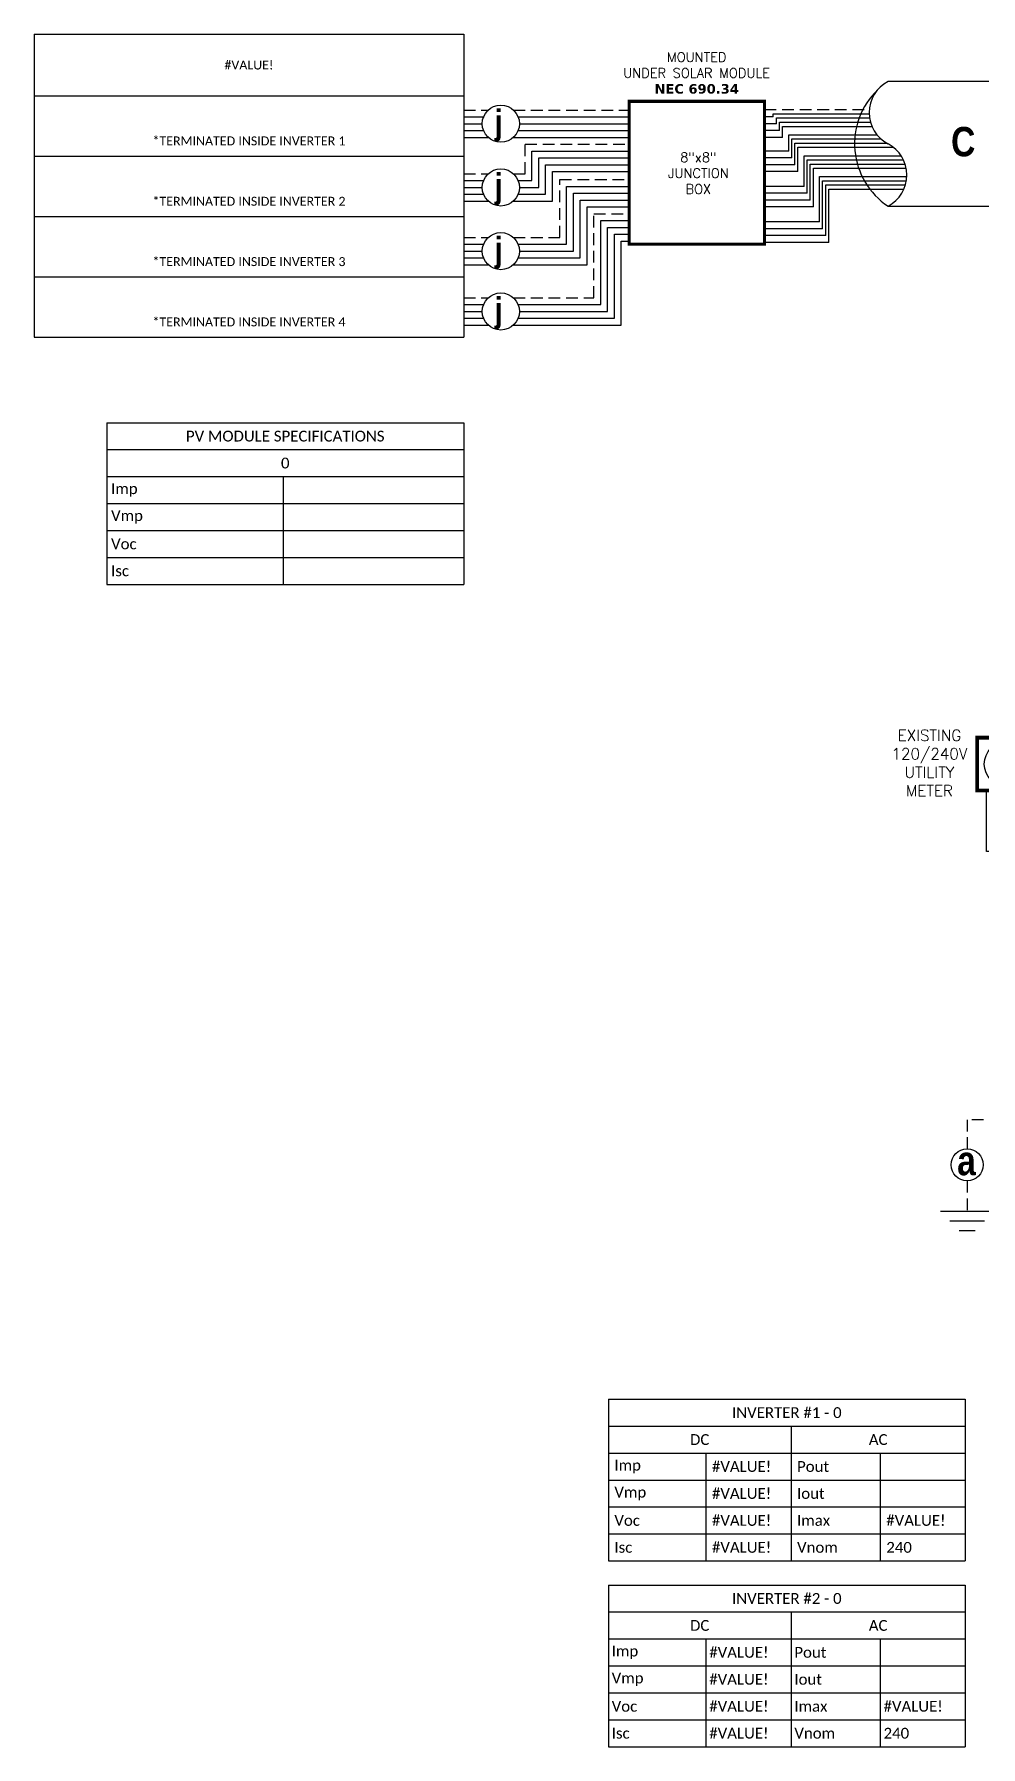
# Model space of a CAD drawing. Header units: feet. Extents: x 8922 to 9730, y 16038 to 16590.
# Drawn here: x 8922 to 9225, y 16038 to 16585 of the extents above; entities that cross this region are included whole.
import ezdxf

# ---------------------------------------------------------------- set-up
doc = ezdxf.new("R2010")
doc.units = ezdxf.units.FT
doc.header["$MEASUREMENT"] = 0
doc.linetypes.add('HIDDEN', pattern=[0.375, 0.25, -0.125])
doc.styles.add('ONE LINE TXT', font='techb___.ttf')
doc.styles.get("Standard").update_dxf_attribs({"font": 'simplex.shx'})

# ---------------------------------------------------------------- blocks, each defined once
blk = doc.blocks.new('*T12')
at = {"color": 9, "linetype": 'ByBlock', "lineweight": 30, "true_color": 0xa7bfde, "transparency": 16777216}
blk.add_line((0, 0), (137.39, 0), dxfattribs=at)
at = {"color": 0, "linetype": 'ByBlock', "lineweight": -2, "transparency": 16777216}
for p, q in [((0, 0), (0, -96.87)), ((137.39, 0), (137.39, -96.87)), ((0, -19.69), (137.39, -19.69)), ((0, -39.01), (137.39, -39.01)), ((0, -58.3), (137.39, -58.3)), ((0, -77.59), (137.39, -77.59)), ((0, -96.87), (137.39, -96.87))]:
    blk.add_line(p, q, dxfattribs=at)
at = {"color": 0, "transparency": 16777216, "char_height": 2.8603, "width": 130.5638, "attachment_point": 5}
for s, insert in [('{\\fCalibri|b0|i0|c0;#VALUE!', (68.69, -9.85)), ('{\\fCalibri|b0|i0|c0;^J^J*TERMINATED INSIDE INVERTER 1', (68.69, -29.35)), ('{\\fCalibri|b0|i0|c0;^J^J*TERMINATED INSIDE INVERTER 2', (68.69, -48.65)), ('{\\fCalibri|b0|i0|c0;^J^J*TERMINATED INSIDE INVERTER 3', (68.69, -67.94)), ('{\\fCalibri|b0|i0|c0;^J^J*TERMINATED INSIDE INVERTER 4', (68.69, -87.23))]:
    blk.add_mtext(s, dxfattribs=dict(at, insert=insert))
blk = doc.blocks.new('lineTapPanel')
at = {"linetype": 'Continuous'}
h = blk.add_hatch(color=254, dxfattribs=at)
h.dxf.hatch_style = 1
edge = h.paths.add_edge_path()
edge.add_arc((-38.44, 98.34), 1.11, 0, 360)
h = blk.add_hatch(color=254, dxfattribs=at)
h.dxf.hatch_style = 1
edge = h.paths.add_edge_path()
edge.add_arc((-42.47, 94.51), 1.11, 0, 360)
h = blk.add_hatch(color=1, dxfattribs=at)
h.dxf.hatch_style = 1
edge = h.paths.add_edge_path()
edge.add_arc((-42.47, 86.8), 0.291, 0, 360)
h = blk.add_hatch(color=1, dxfattribs=at)
h.dxf.hatch_style = 1
edge = h.paths.add_edge_path()
edge.add_arc((-38.44, 86.8), 0.291, 0, 360)
h = blk.add_hatch(color=1, dxfattribs=at)
h.dxf.hatch_style = 1
edge = h.paths.add_edge_path()
edge.add_arc((-42.47, 77.16), 0.291, 0, 360)
h = blk.add_hatch(color=1, dxfattribs=at)
h.dxf.hatch_style = 1
edge = h.paths.add_edge_path()
edge.add_arc((-38.44, 77.16), 0.291, 0, 360)
h = blk.add_hatch(color=1, dxfattribs=at)
h.dxf.hatch_style = 1
edge = h.paths.add_edge_path()
edge.add_arc((-38.44, 71.16), 0.528, 0, 360)
h = blk.add_hatch(color=1, dxfattribs=at)
h.dxf.hatch_style = 1
edge = h.paths.add_edge_path()
edge.add_arc((-42.47, 67.78), 0.528, 0, 360)
h = blk.add_hatch(color=1, dxfattribs=at)
h.dxf.hatch_style = 1
edge = h.paths.add_edge_path()
edge.add_arc((-38.44, 61.76), 0.528, 0, 360)
h = blk.add_hatch(color=1, dxfattribs=at)
h.dxf.hatch_style = 1
edge = h.paths.add_edge_path()
edge.add_arc((-42.47, 58.38), 0.528, 0, 360)
h = blk.add_hatch(color=1, dxfattribs=at)
h.dxf.hatch_style = 1
edge = h.paths.add_edge_path()
edge.add_arc((-42.47, 48.98), 0.528, 0, 360)
h = blk.add_hatch(color=1, dxfattribs=at)
h.dxf.hatch_style = 1
edge = h.paths.add_edge_path()
edge.add_arc((-38.44, 52.36), 0.528, 0, 360)
h = blk.add_hatch(color=1, dxfattribs=at)
h.dxf.hatch_style = 1
edge = h.paths.add_edge_path()
edge.add_arc((-42.47, 39.58), 0.528, 0, 360)
h = blk.add_hatch(color=1, dxfattribs=at)
h.dxf.hatch_style = 1
edge = h.paths.add_edge_path()
edge.add_arc((-38.44, 42.95), 0.528, 0, 360)
h = blk.add_hatch(color=1, dxfattribs=at)
h.dxf.hatch_style = 1
edge = h.paths.add_edge_path()
edge.add_arc((-38.44, 33.55), 0.528, 0, 360)
h = blk.add_hatch(color=1, dxfattribs=at)
h.dxf.hatch_style = 1
edge = h.paths.add_edge_path()
edge.add_arc((-42.47, 30.17), 0.528, 0, 360)
at = {"color": 155, "true_color": 0x647190}
blk.add_line((-80.92, 126.59), (0, 126.59), dxfattribs=at)
at = {"color": 253, "linetype": 'Continuous'}
for p, q in [((-100.73, 90.2), (-100.73, 109.7)), ((-76.04, 90.2), (-100.73, 90.2)), ((-76.04, 90.2), (-76.04, 22.16)), ((-76.04, 22.16), (-27.25, 22.16)), ((-27.25, 22.16), (-27.25, 17.57)), ((-27.25, 17.57), (-29.89, 17.57)), ((-11.01, 0.16), (-29.89, 0.16)), ((0, 3), (-11.01, 3)), ((-11.01, 3), (-11.01, 0.16))]:
    blk.add_line(p, q, dxfattribs=at)
at = {"color": 10, "linetype": 'Continuous'}
for p, q in [((-94.24, 94.51), (-94.24, 109.7)), ((-43.58, 94.51), (-94.24, 94.51)), ((-42.47, 87.09), (-42.47, 93.4)), ((-41.36, 94.51), (-10.98, 94.51)), ((-10.98, 6), (-10.98, 94.51)), ((-42.47, 30.17), (-42.47, 76.87)), ((-35.88, 67.78), (-45.04, 67.78)), ((-35.88, 58.38), (-45.04, 58.38)), ((-35.88, 48.98), (-45.04, 48.98)), ((-35.88, 39.58), (-45.04, 39.58)), ((-35.88, 30.17), (-45.04, 30.17)), ((0, 6), (-10.98, 6))]:
    blk.add_line(p, q, dxfattribs=at)
at = {"color": 7, "linetype": 'Continuous'}
for p, q in [((-87.75, 98.34), (-87.75, 109.7)), ((-39.56, 98.34), (-87.75, 98.34)), ((-38.44, 87.09), (-38.44, 97.23)), ((-6.96, 9), (-6.96, 98.34)), ((-38.44, 61.76), (-38.44, 76.87)), ((-35.88, 71.16), (-45.04, 71.16)), ((-38.44, 71.16), (-35.88, 71.16)), ((-45.04, 61.76), (-35.88, 61.76)), ((-35.88, 61.76), (-45.04, 61.76)), ((-38.44, 52.36), (-38.44, 61.76)), ((-45.04, 52.36), (-35.88, 52.36)), ((-35.88, 52.36), (-45.04, 52.36)), ((-38.44, 42.95), (-38.44, 52.36)), ((-45.04, 42.95), (-35.88, 42.95)), ((-35.88, 42.95), (-45.04, 42.95)), ((-38.44, 33.55), (-38.44, 42.95)), ((-35.88, 33.55), (-45.04, 33.55))]:
    blk.add_line(p, q, dxfattribs=at)
at = {"lineweight": 50}
blk.add_line((-80.92, 106.95), (0, 106.95), dxfattribs=at)
at = {"color": 7}
for p, q in [((-6.96, 98.34), (-37.33, 98.34)), ((0, 9), (-6.96, 9))]:
    blk.add_line(p, q, dxfattribs=at)
at = {"color": 1, "linetype": 'Continuous'}
for p, q in [((-51.03, -2.51), (-51.03, 20.23)), ((-46.49, 20.23), (-51.03, 20.23)), ((-46.49, 20.23), (-46.49, -2.51)), ((-34.43, -2.43), (-34.43, 20.16)), ((-29.89, 20.16), (-34.43, 20.16)), ((-29.89, 20.16), (-29.89, -2.43)), ((-46.49, -2.51), (-51.03, -2.51)), ((-29.89, -2.43), (-34.43, -2.43))]:
    blk.add_line(p, q, dxfattribs=at)
at = {"color": 4, "linetype": 'Continuous'}
for p, q in [((-47.97, 18.28), (-49.55, 16.71)), ((-31.37, 18.35), (-32.94, 16.78)), ((-47.97, 13.93), (-49.55, 12.36)), ((-31.37, 14), (-32.94, 12.43)), ((-47.97, 9.58), (-49.55, 8.01)), ((-31.37, 9.65), (-32.94, 8.08)), ((-47.97, 5.23), (-49.55, 3.66)), ((-47.97, 0.88), (-49.55, -0.69)), ((-31.37, 5.3), (-32.94, 3.73)), ((-31.37, 0.95), (-32.94, -0.62))]:
    blk.add_line(p, q, dxfattribs=at)
at = {"color": 92, "linetype": 'HIDDEN', "ltscale": 15}
for p, q in [((-51.03, 4.44), (-106.89, 4.44)), ((-106.89, 4.44), (-106.89, -4.87)), ((-75.84, -4.96), (-75.84, 0.09)), ((-75.84, 0.09), (-51.03, 0.09)), ((0, 0), (-6.96, 0)), ((-6.96, -4.96), (-75.84, -4.96)), ((-6.96, 0), (-6.96, -4.96)), ((-106.89, -15.1), (-106.89, -24.84))]:
    blk.add_line(p, q, dxfattribs=at)
at = {"color": 92, "linetype": 'Continuous', "ltscale": 15}
blk.add_line((-34.43, 0.09), (-46.49, 0.09), dxfattribs=at)
at = {"lineweight": 50, "const_width": 1.19}
for points in [[(-103.67, 109.7), (-103.67, 126.59), (-84.82, 126.59), (-84.82, 109.7)], [(-80.92, -9.3), (-80.92, 126.59), (0, 126.59), (0, -9.3)]]:
    blk.add_lwpolyline(points, close=True, dxfattribs=at)
at = {"color": 92, "linetype": 'Continuous', "lineweight": 5, "ltscale": 0.05, "flags": 128}
for points in [[(-45.88, 10.97), (-41.2, 10.97)], [(-43.54, 13.81), (-43.54, 10.97)], [(-42.01, 10.1), (-45.07, 10.1)], [(-42.82, 9.23), (-44.25, 9.23)]]:
    blk.add_lwpolyline(points, dxfattribs=at)
at = {"color": 92, "linetype": 'Continuous', "ltscale": 4, "flags": 128}
for points in [[(-115.37, -24.84), (-98.41, -24.84)], [(-101.35, -27.98), (-112.43, -27.98)], [(-104.29, -31.12), (-109.49, -31.12)]]:
    blk.add_lwpolyline(points, dxfattribs=at)
at = {"linetype": 'Continuous'}
blk.add_circle((-94.24, 118.15), 7.15, dxfattribs=at)
at = {"color": 7, "linetype": 'Continuous'}
for centre, radius in [((-38.44, 98.34), 1.11), ((-38.44, 98.34), 1.11), ((-42.47, 94.51), 1.11), ((-106.89, -9.99), 5.11)]:
    blk.add_circle(centre, radius, dxfattribs=at)
at = {"color": 1, "linetype": 'Continuous'}
for centre, radius in [((-42.47, 86.8), 0.291), ((-38.44, 86.8), 0.291), ((-42.47, 77.16), 0.291), ((-38.44, 77.16), 0.291), ((-38.44, 71.16), 0.528), ((-42.47, 67.78), 0.528), ((-38.44, 61.76), 0.528), ((-42.47, 58.38), 0.528), ((-42.47, 48.98), 0.528), ((-38.44, 52.36), 0.528), ((-42.47, 39.58), 0.528), ((-38.44, 42.95), 0.528), ((-38.44, 33.55), 0.528), ((-42.47, 30.17), 0.528)]:
    blk.add_circle(centre, radius, dxfattribs=at)
at = {"color": 4, "linetype": 'Continuous'}
for centre in [(-48.76, 17.49), (-32.16, 17.57), (-48.76, 13.14), (-32.16, 13.21), (-48.76, 8.79), (-48.76, 4.44), (-32.16, 8.86), (-32.16, 4.51), (-48.76, 0.09), (-32.16, 0.16)]:
    blk.add_circle(centre, 1.11, dxfattribs=at)
at = {"color": 1, "linetype": 'Continuous'}
for centre, radius, start, end in [((-50.14, 81.98), 9.06, 327.8708, 32.1292), ((-46.11, 81.98), 9.06, 327.8708, 32.1292), ((-48.03, 68.62), 3.93, 40.3392, 139.6608), ((-32.88, 68.62), 3.93, 40.3392, 139.6608), ((-48.03, 65.24), 3.93, 40.3392, 139.6608), ((-32.88, 65.24), 3.93, 40.3392, 139.6608), ((-48.03, 59.21), 3.93, 40.3392, 139.6608), ((-32.88, 59.21), 3.93, 40.3392, 139.6608), ((-48.03, 55.84), 3.93, 40.3392, 139.6608), ((-32.88, 55.84), 3.93, 40.3392, 139.6608), ((-48.03, 49.81), 3.93, 40.3392, 139.6608), ((-48.03, 46.43), 3.93, 40.3392, 139.6608), ((-32.88, 49.81), 3.93, 40.3392, 139.6608), ((-32.88, 46.43), 3.93, 40.3392, 139.6608), ((-48.03, 40.41), 3.93, 40.3392, 139.6608), ((-32.88, 40.41), 3.93, 40.3392, 139.6608), ((-48.03, 37.03), 3.93, 40.3392, 139.6608), ((-32.88, 37.03), 3.93, 40.3392, 139.6608), ((-48.03, 31.01), 3.93, 40.3392, 139.6608), ((-32.88, 31.01), 3.93, 40.3392, 139.6608), ((-48.03, 27.63), 3.93, 40.3392, 139.6608), ((-32.88, 27.63), 3.93, 40.3392, 139.6608)]:
    blk.add_arc(centre, radius, start, end, dxfattribs=at)
at = {"color": 253, "linetype": 'Continuous', "style": 'ONE LINE TXT'}
blk.add_text('M', height=9.38, dxfattribs=at).set_placement((-98.8, 113.43))
at = {"color": 4, "linetype": 'Continuous'}
blk.add_text('NEUTRAL', height=1.874, rotation=90, dxfattribs=at).set_placement((-35.08, 4.08))
at = {"color": 1, "attachment_point": 5}
for s, width, gutter_width, heights, insert, char_height in [('EXISTING\\P120/240V UTILITY METER', 0.0523, 7.17, [0], (-118.95, 118.48), 3.5433), ('240V', 0.1481, 0.75, [0], (-72.39, 122.54), 3.658), ('1∅', 0.1481, 0.75, [0], (-5.31, 122.54), 3.658), ('serA MAIN BREAKER\\PserA BUSBAR', 72.4998, 0.75, [0], (-39.75, 113.14), 3.6576), ('EXISTING MAIN BREAKER LOAD CENTER INSULATED LINE TAPS INSTALLED ON MAIN FEEDERS\\P{\\fVerdana|b1|i0|c0|p34;NEC 690.64}', 98.9176, 7.17, [106.42], (-39.63, -25.66), 3.6576)]:
    blk.add_mtext_dynamic_manual_height_columns(s, width=width, gutter_width=gutter_width, heights=heights, dxfattribs=dict(at, insert=insert, char_height=char_height))
at = {"color": 4, "linetype": 'Continuous', "insert": (-46.25, 82.15), "char_height": 1.874, "attachment_point": 5, "rotation": 90}
blk.add_mtext_dynamic_manual_height_columns('2pserA\\PMAIN', width=0.1481, gutter_width=0.75, heights=[0], dxfattribs=at)
at = {"color": 1, "linetype": 'Continuous', "insert": (-110.08, -3.93), "char_height": 9.3833, "attachment_point": 1, "style": 'ONE LINE TXT'}
blk.add_mtext_dynamic_manual_height_columns('{\\W1;\\C256;a}', width=0.1385, gutter_width=2.13, heights=[0], dxfattribs=at)
blk = doc.blocks.new('*U21')
at = {"color": 7}
blk.add_blockref('lineTapPanel', (0, 0), dxfattribs=at)
blk = doc.blocks.new('*T22')
at = {"color": 0, "lineweight": -2, "transparency": 16777216}
for p, q in [((0, 0), (114.19, 0)), ((0, 0), (0, -51.7)), ((114.19, 0), (114.19, -51.7)), ((0, -8.62), (114.19, -8.62)), ((58.43, -8.62), (58.43, -51.7)), ((0, -17.23), (114.19, -17.23)), ((31.22, -17.23), (31.22, -51.7)), ((86.98, -17.23), (86.98, -51.7)), ((0, -25.85), (114.19, -25.85)), ((0, -34.47), (114.19, -34.47)), ((0, -43.08), (114.19, -43.08)), ((0, -51.7), (114.19, -51.7))]:
    blk.add_line(p, q, dxfattribs=at)
at = {"color": 0, "linetype": 'Continuous', "transparency": 16777216, "char_height": 3.4544}
for s, insert, width, attachment_point in [('{\\fCalibri|b0|i0|c0;INVERTER #1 - 0', (57.09, -4.31), 110.3293, 5), ('{\\fCalibri|b0|i0|c0;DC', (29.22, -12.93), 54.5755, 5), ('{\\fCalibri|b0|i0|c0;AC', (86.31, -12.93), 51.8976, 5), ('{\\fCalibri|b0|i0|c0;Imp', (1.93, -21.54), 27.3681, 4), ('{\\fCalibri|b0|i0|c0;#VALUE!', (33.15, -21.54), 23.3513, 4), ('{\\fCalibri|b0|i0|c0;Pout', (60.36, -21.54), 24.6902, 4), ('{\\fCalibri|b0|i0|c0;', (88.91, -21.54), 23.3513, 4), ('{\\fCalibri|b0|i0|c0;Vmp', (1.93, -30.16), 27.3681, 4), ('{\\fCalibri|b0|i0|c0;#VALUE!', (33.15, -30.16), 23.3513, 4), ('{\\fCalibri|b0|i0|c0;Iout', (60.36, -30.16), 24.6902, 4), ('{\\fCalibri|b0|i0|c0;', (88.91, -30.16), 23.3513, 4), ('{\\fCalibri|b0|i0|c0;Voc', (1.93, -38.78), 27.3681, 4), ('{\\fCalibri|b0|i0|c0;#VALUE!', (33.15, -38.78), 23.3513, 4), ('{\\fCalibri|b0|i0|c0;Imax', (60.36, -38.78), 24.6902, 4), ('{\\fCalibri|b0|i0|c0;#VALUE!', (88.91, -38.78), 23.3513, 4), ('{\\fCalibri|b0|i0|c0;Isc', (1.93, -47.39), 27.3681, 4), ('{\\fCalibri|b0|i0|c0;#VALUE!', (33.15, -47.39), 23.3513, 4), ('{\\fCalibri|b0|i0|c0;Vnom', (60.36, -47.39), 24.6902, 4), ('{\\fCalibri|b0|i0|c0;240', (88.91, -47.39), 23.3513, 4)]:
    blk.add_mtext(s, dxfattribs=dict(at, insert=insert, width=width, attachment_point=attachment_point))
blk = doc.blocks.new('*T23')
at = {"color": 0, "lineweight": -2, "transparency": 16777216}
for p, q in [((0, 0), (114.19, 0)), ((0, 0), (0, -51.7)), ((114.19, 0), (114.19, -51.7)), ((0, -8.62), (114.19, -8.62)), ((58.43, -8.62), (58.43, -51.7)), ((0, -17.23), (114.19, -17.23)), ((31.22, -17.23), (31.22, -51.7)), ((86.98, -17.23), (86.98, -51.7)), ((0, -25.85), (114.19, -25.85)), ((0, -34.47), (114.19, -34.47)), ((0, -43.08), (114.19, -43.08)), ((0, -51.7), (114.19, -51.7))]:
    blk.add_line(p, q, dxfattribs=at)
at = {"color": 0, "linetype": 'Continuous', "transparency": 16777216, "char_height": 3.4544}
for s, insert, width, attachment_point in [('{\\fCalibri|b0|i0|c0;INVERTER #2 - 0', (57.09, -4.31), 112.0547, 5), ('{\\fCalibri|b0|i0|c0;DC', (29.22, -12.93), 56.3009, 5), ('{\\fCalibri|b0|i0|c0;AC', (86.31, -12.93), 53.623, 5), ('{\\fCalibri|b0|i0|c0;Imp', (1.07, -21.54), 29.0935, 4), ('{\\fCalibri|b0|i0|c0;#VALUE!', (32.29, -21.54), 25.0767, 4), ('{\\fCalibri|b0|i0|c0;Pout', (59.5, -21.54), 26.4156, 4), ('{\\fCalibri|b0|i0|c0;', (88.04, -21.54), 25.0767, 4), ('{\\fCalibri|b0|i0|c0;Vmp', (1.07, -30.16), 29.0935, 4), ('{\\fCalibri|b0|i0|c0;#VALUE!', (32.29, -30.16), 25.0767, 4), ('{\\fCalibri|b0|i0|c0;Iout', (59.5, -30.16), 26.4156, 4), ('{\\fCalibri|b0|i0|c0;', (88.04, -30.16), 25.0767, 4), ('{\\fCalibri|b0|i0|c0;Voc', (1.07, -38.78), 29.0935, 4), ('{\\fCalibri|b0|i0|c0;#VALUE!', (32.29, -38.78), 25.0767, 4), ('{\\fCalibri|b0|i0|c0;Imax', (59.5, -38.78), 26.4156, 4), ('{\\fCalibri|b0|i0|c0;#VALUE!', (88.04, -38.78), 25.0767, 4), ('{\\fCalibri|b0|i0|c0;Isc', (1.07, -47.39), 29.0935, 4), ('{\\fCalibri|b0|i0|c0;#VALUE!', (32.29, -47.39), 25.0767, 4), ('{\\fCalibri|b0|i0|c0;Vnom', (59.5, -47.39), 26.4156, 4), ('{\\fCalibri|b0|i0|c0;240', (88.04, -47.39), 25.0767, 4)]:
    blk.add_mtext(s, dxfattribs=dict(at, insert=insert, width=width, attachment_point=attachment_point))
blk = doc.blocks.new('*T25')
at = {"color": 0, "lineweight": -2, "transparency": 16777216}
for p, q in [((0, 0), (114.19, 0)), ((0, 0), (0, -51.69)), ((114.19, 0), (114.19, -51.69)), ((0, -8.62), (114.19, -8.62)), ((0, -17.23), (114.19, -17.23)), ((56.41, -17.23), (56.41, -51.69)), ((0, -25.85), (114.19, -25.85)), ((0, -34.46), (114.19, -34.46)), ((0, -43.08), (114.19, -43.08)), ((0, -51.69), (114.19, -51.69))]:
    blk.add_line(p, q, dxfattribs=at)
at = {"color": 0, "linetype": 'Continuous', "transparency": 16777216, "char_height": 3.4544}
for s, insert, width, attachment_point in [('{\\fCalibri|b0|i0|c0;PV MODULE SPECIFICATIONS', (57.09, -4.31), 111.433, 5), ('{\\fCalibri|b0|i0|c0;0', (57.09, -12.92), 111.433, 5), ('{\\fCalibri|b0|i0|c0;Imp', (1.38, -21.54), 53.6551, 4), ('{\\fCalibri|b0|i0|c0;', (57.78, -21.54), 55.0254, 4), ('{\\fCalibri|b0|i0|c0;Vmp', (1.38, -30.15), 53.6551, 4), ('{\\fCalibri|b0|i0|c0;', (57.78, -30.15), 55.0254, 4), ('{\\fCalibri|b0|i0|c0;Voc', (1.38, -38.77), 53.6551, 4), ('{\\fCalibri|b0|i0|c0;', (57.78, -38.77), 55.0254, 4), ('{\\fCalibri|b0|i0|c0;Isc', (1.38, -47.39), 53.6551, 4), ('{\\fCalibri|b0|i0|c0;', (57.78, -47.39), 55.0254, 4)]:
    blk.add_mtext(s, dxfattribs=dict(at, insert=insert, width=width, attachment_point=attachment_point))

msp = doc.modelspace()

# ---------------------------------------------------------------- linework, layer by layer
at = {"color": 7, "linetype": 'Continuous'}
for p, q in [((9243.3, 16569.94), (9195.26, 16569.94)), ((9059.53, 16558.62), (9066.03, 16558.62)), ((9076.92, 16558.62), (9112.44, 16558.62)), ((9158.57, 16558.62), (9155.77, 16558.62)), ((9158.57, 16559.62), (9189.24, 16559.62)), ((9158.57, 16558.62), (9158.57, 16559.62)), ((9059.53, 16554.25), (9066.03, 16554.25)), ((9076.92, 16554.25), (9112.44, 16554.25)), ((9160.54, 16554.25), (9155.77, 16554.25)), ((9160.54, 16556.94), (9189.65, 16556.94)), ((9160.54, 16554.25), (9160.54, 16556.94)), ((9163.5, 16552.93), (9191.71, 16552.93)), ((9163.5, 16547.71), (9163.5, 16552.93)), ((9081.37, 16538.25), (9081.37, 16547.71)), ((9081.37, 16547.71), (9112.44, 16547.71)), ((9163.5, 16547.71), (9155.77, 16547.71)), ((9165.47, 16550.25), (9194.82, 16550.25)), ((9165.47, 16543.35), (9165.47, 16550.25)), ((9168.43, 16546.23), (9199.43, 16546.23)), ((9168.43, 16536.38), (9168.43, 16546.23)), ((9085.74, 16533.89), (9085.74, 16543.35)), ((9085.74, 16543.35), (9112.44, 16543.35)), ((9165.47, 16543.35), (9155.77, 16543.35)), ((9170.41, 16543.56), (9200.73, 16543.56)), ((9170.41, 16532.01), (9170.41, 16543.56)), ((9059.53, 16538.25), (9066.03, 16538.25)), ((9076.92, 16538.25), (9081.37, 16538.25)), ((9092.45, 16517.89), (9092.45, 16536.38)), ((9092.45, 16536.38), (9112.44, 16536.38)), ((9168.43, 16536.38), (9155.77, 16536.38)), ((9173.36, 16525.04), (9173.36, 16539.54)), ((9173.36, 16539.54), (9201.28, 16539.54)), ((9175.34, 16520.68), (9175.34, 16536.86)), ((9175.34, 16536.86), (9200.83, 16536.86)), ((9059.53, 16533.89), (9066.03, 16533.89)), ((9076.92, 16533.89), (9085.74, 16533.89)), ((9096.81, 16513.53), (9096.81, 16532.01)), ((9096.81, 16532.01), (9112.44, 16532.01)), ((9170.41, 16532.01), (9155.77, 16532.01)), ((9195.26, 16530.08), (9243.3, 16530.08)), ((9103.36, 16498.6), (9103.36, 16525.47)), ((9103.36, 16525.47), (9112.44, 16525.47)), ((9173.36, 16525.04), (9155.77, 16525.04)), ((9107.72, 16494.24), (9107.72, 16521.11)), ((9107.72, 16521.11), (9112.44, 16521.11)), ((9175.34, 16520.68), (9155.77, 16520.68)), ((9059.53, 16517.89), (9066.03, 16517.89)), ((9059.53, 16513.53), (9066.03, 16513.53)), ((9076.92, 16517.89), (9092.45, 16517.89)), ((9076.92, 16513.53), (9096.81, 16513.53)), ((9059.53, 16498.6), (9066.03, 16498.6)), ((9076.92, 16498.6), (9103.36, 16498.6)), ((9059.53, 16494.24), (9066.03, 16494.24)), ((9076.92, 16494.24), (9107.72, 16494.24))]:
    msp.add_line(p, q, dxfattribs=at)
at = {"color": 92, "linetype": 'HIDDEN', "ltscale": 15}
for p, q in [((9059.53, 16560.8), (9067.37, 16560.8)), ((9075.43, 16560.8), (9112.44, 16560.8)), ((9155.77, 16560.95), (9189.27, 16560.95)), ((9079.19, 16540.44), (9079.19, 16549.89)), ((9079.19, 16549.89), (9112.44, 16549.89)), ((9059.53, 16540.44), (9067.37, 16540.44)), ((9075.43, 16540.44), (9079.19, 16540.44)), ((9090.27, 16520.07), (9090.27, 16538.56)), ((9090.27, 16538.56), (9112.44, 16538.56)), ((9101.17, 16500.78), (9101.17, 16527.65)), ((9101.17, 16527.65), (9112.44, 16527.65)), ((9059.53, 16520.07), (9067.37, 16520.07)), ((9075.43, 16520.07), (9090.27, 16520.07)), ((9059.53, 16500.78), (9067.37, 16500.78)), ((9075.43, 16500.78), (9101.17, 16500.78))]:
    msp.add_line(p, q, dxfattribs=at)
at = {"color": 253, "linetype": 'Continuous'}
for p, q in [((9159.56, 16558.28), (9189.36, 16558.28)), ((9159.56, 16556.44), (9159.56, 16558.28)), ((9059.53, 16556.44), (9065.46, 16556.44)), ((9059.53, 16552.07), (9067.37, 16552.07)), ((9075.43, 16552.07), (9112.44, 16552.07)), ((9077.34, 16556.44), (9112.44, 16556.44)), ((9159.56, 16556.44), (9155.77, 16556.44)), ((9161.53, 16552.07), (9155.77, 16552.07)), ((9161.53, 16555.6), (9190.12, 16555.6)), ((9161.53, 16552.07), (9161.53, 16555.6)), ((9164.49, 16551.59), (9192.98, 16551.59)), ((9164.49, 16545.53), (9164.49, 16551.59)), ((9166.46, 16548.91), (9196.96, 16548.91)), ((9166.46, 16541.16), (9166.46, 16548.91)), ((9083.55, 16536.07), (9083.55, 16545.53)), ((9083.55, 16545.53), (9112.44, 16545.53)), ((9087.92, 16531.71), (9087.92, 16541.16)), ((9087.92, 16541.16), (9112.44, 16541.16)), ((9164.49, 16545.53), (9155.77, 16545.53)), ((9166.46, 16541.16), (9155.77, 16541.16)), ((9169.42, 16544.9), (9200.19, 16544.9)), ((9169.42, 16534.2), (9169.42, 16544.9)), ((9171.39, 16542.22), (9201.08, 16542.22)), ((9171.39, 16529.83), (9171.39, 16542.22)), ((9059.53, 16536.07), (9065.46, 16536.07)), ((9077.34, 16536.07), (9083.55, 16536.07)), ((9174.35, 16522.86), (9174.35, 16538.2)), ((9174.35, 16538.2), (9201.14, 16538.2)), ((9176.32, 16518.5), (9176.32, 16535.52)), ((9176.32, 16535.52), (9200.34, 16535.52)), ((9059.53, 16531.71), (9067.37, 16531.71)), ((9075.43, 16531.71), (9087.92, 16531.71)), ((9094.63, 16515.71), (9094.63, 16534.2)), ((9094.63, 16534.2), (9112.44, 16534.2)), ((9098.99, 16511.35), (9098.99, 16529.83)), ((9098.99, 16529.83), (9112.44, 16529.83)), ((9169.42, 16534.2), (9155.77, 16534.2)), ((9171.39, 16529.83), (9155.77, 16529.83)), ((9105.54, 16496.42), (9105.54, 16523.29)), ((9105.54, 16523.29), (9112.44, 16523.29)), ((9109.9, 16492.06), (9109.9, 16518.92)), ((9109.9, 16518.92), (9112.44, 16518.92)), ((9174.35, 16522.86), (9155.77, 16522.86)), ((9059.53, 16515.71), (9065.46, 16515.71)), ((9077.34, 16515.71), (9094.63, 16515.71)), ((9176.32, 16518.5), (9155.77, 16518.5)), ((9059.53, 16511.35), (9067.37, 16511.35)), ((9075.43, 16511.35), (9098.99, 16511.35)), ((9059.53, 16496.42), (9065.46, 16496.42)), ((9059.53, 16492.06), (9067.37, 16492.06)), ((9075.43, 16492.06), (9109.9, 16492.06)), ((9077.34, 16496.42), (9105.54, 16496.42))]:
    msp.add_line(p, q, dxfattribs=at)
at = {"lineweight": 50, "const_width": 0.986}
msp.add_lwpolyline([(9155.77, 16517.93), (9112.44, 16517.93), (9112.44, 16563.59), (9155.77, 16563.59)], close=True, dxfattribs=at)
at = {"color": 7, "linetype": 'Continuous'}
for centre in [(9071.4, 16556.44), (9071.4, 16536.07), (9071.4, 16515.71), (9071.4, 16496.42)]:
    msp.add_circle(centre, 5.94, dxfattribs=at)
at = {"linetype": 'Continuous'}
for centre, start, end in [((9200.48, 16559.98), 117.6639, 242.3361), ((9190.04, 16540.05), 297.6639, 62.3361)]:
    msp.add_arc(centre, 11.25, start, end, dxfattribs=at)
at = {"color": 7, "linetype": 'Continuous'}
msp.add_arc((9208.49, 16550.01), 23.92, 133.9732, 236.4265, dxfattribs=at)

# ---------------------------------------------------------------- block references
for name, p in [('*T12', (8922.15, 16585.05)), ('*T25', (8945.35, 16460.86)), ('*T22', (9105.8, 16148.65)), ('*T23', (9105.8, 16089.23))]:
    msp.add_blockref(name, p)
at = {"color": 7}
msp.add_blockref('*U21', (9327.46, 16233.56), dxfattribs=at)

# ---------------------------------------------------------------- texts
at = {"color": 1, "char_height": 3.0435, "attachment_point": 5}
for s, width, insert in [(' \\PMOUNTED \\PUNDER SOLAR MODULE\\P{\\fVerdana|b1|i0|c0|p34;NEC 690.34}', 73.0127, (9134.06, 16575.17)), ('8"x8"  JUNCTION BOX ', 0.4767, (9134.59, 16540.62))]:
    msp.add_mtext_dynamic_manual_height_columns(s, width=width, gutter_width=7.17, heights=[0], dxfattribs=dict(at, insert=insert))
at = {"color": 1, "linetype": 'Continuous', "attachment_point": 1, "style": 'ONE LINE TXT'}
for s, insert, char_height in [('{\\W1;\\C256;j}', (9069.49, 16560.92), 7.8078), ('{\\W1;\\C256;C}', (9215.43, 16555.41), 9.3833), ('{\\W1;\\C256;j}', (9069.49, 16540.56), 7.8078), ('{\\W1;\\C256;j}', (9069.49, 16520.2), 7.8078), ('{\\W1;\\C256;j}', (9069.49, 16500.91), 7.8078)]:
    msp.add_mtext_dynamic_manual_height_columns(s, width=0.1385, gutter_width=2.13, heights=[0], dxfattribs=dict(at, insert=insert, char_height=char_height))

doc.saveas('drawing.dxf')
